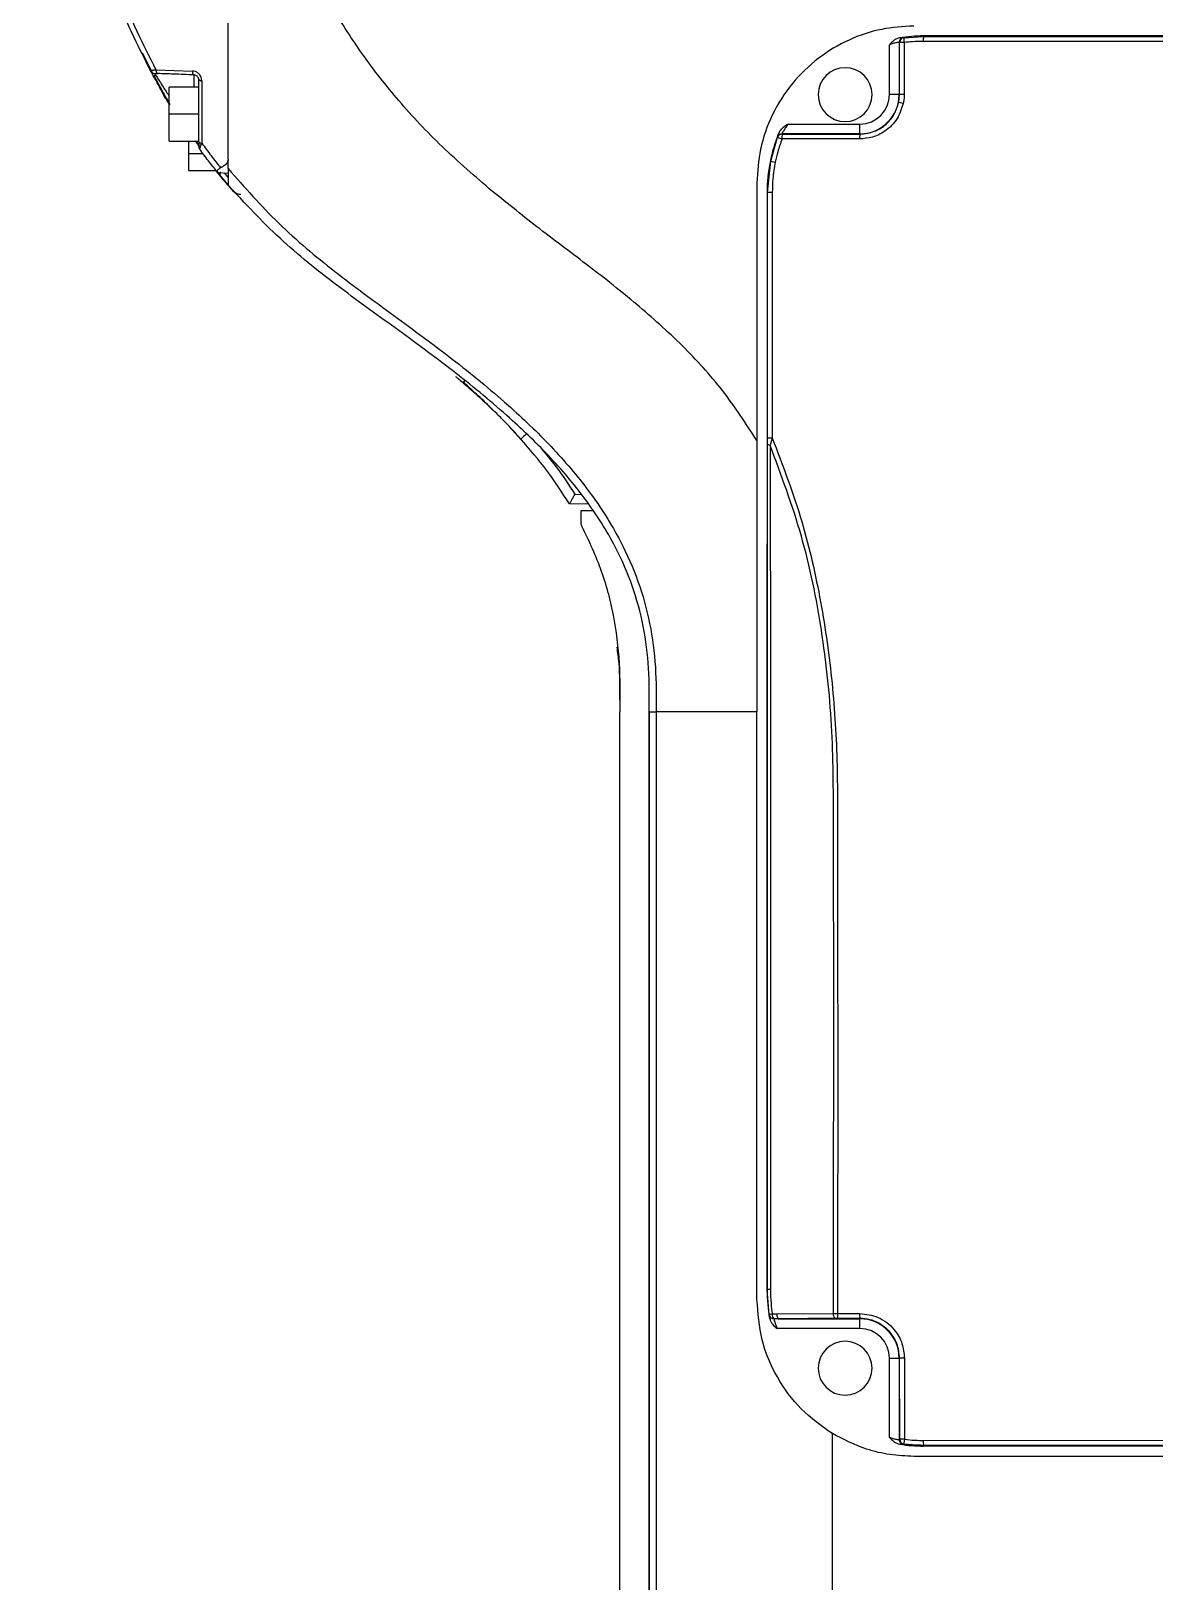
# Model space of a CAD drawing. Header units: millimetres. Extents: x -13464 to 9471, y -517 to 17126.
# Drawn here: x -10174.2 to -10059.5, y 4294.9 to 4453.2 of the extents above; entities that cross this region are included whole.
import ezdxf

# ---------------------------------------------------------------- set-up
doc = ezdxf.new("R2010")
doc.units = ezdxf.units.MM

msp = doc.modelspace()

# ---------------------------------------------------------------- linework, layer by layer
at = {"color": 7, "linetype": 'Continuous', "lineweight": 25}
for p, q in [((-10085.58, 4452.09), (-10085.58, 4446.77)), ((-10085.55, 4446.77), (-10085.55, 4452.06)), ((-10085.12, 4452.56), (-10083.1, 4452.68)), ((-10085.07, 4452.07), (-10085.07, 4446.77)), ((-10057.12, 4452.17), (-10083.12, 4452.19)), ((-10083.1, 4452.74), (-10083.1, 4452.68)), ((-10031.1, 4452.74), (-10083.1, 4452.74)), ((-10083.1, 4452.68), (-10057.1, 4452.67)), ((-10162.88, 4451.02), (-10161.85, 4449)), ((-10086.58, 4446.77), (-10086.58, 4451.85)), ((-10161.48, 4449.29), (-10157.75, 4449.16)), ((-10157.58, 4447.5), (-10157.58, 4448.77)), ((-10161.13, 4447.59), (-10160.52, 4446.4)), ((-10157.1, 4447.5), (-10160.1, 4447.5)), ((-10160.1, 4444.75), (-10160.1, 4447.5)), ((-10156.79, 4448.16), (-10156.79, 4441.8)), ((-10085.58, 4446.77), (-10086.58, 4446.77)), ((-10085.63, 4445.96), (-10085.55, 4446.77)), ((-10085.16, 4445.86), (-10085.63, 4445.96)), ((-10085.55, 4446.77), (-10085.58, 4446.77)), ((-10160.1, 4442), (-10160.1, 4444.75)), ((-10157.1, 4444.75), (-10160.1, 4444.75)), ((-10098.7, 4439.96), (-10097.99, 4442.4)), ((-10089.6, 4442.75), (-10097.54, 4442.75)), ((-10097.53, 4442.73), (-10089.6, 4442.72)), ((-10096.91, 4443.75), (-10089.6, 4443.75)), ((-10089.6, 4442.75), (-10089.6, 4443.75)), ((-10089.6, 4442.72), (-10089.6, 4442.75)), ((-10160.1, 4442), (-10157.1, 4442)), ((-10158.1, 4440.7), (-10158.1, 4442)), ((-10089.62, 4442.23), (-10097.54, 4442.23)), ((-10158.1, 4439), (-10158.1, 4440.7)), ((-10156.64, 4440.7), (-10158.1, 4440.7)), ((-10154.1, 4440.15), (-10154.1, 4440.02)), ((-10154.1, 4439.2), (-10154.1, 4440.02)), ((-10099.02, 4436.77), (-10098.7, 4439.96)), ((-10098.7, 4439.96), (-10098.23, 4439.86)), ((-10158.1, 4439), (-10155.32, 4439)), ((-10155.37, 4439), (-10154.87, 4438.39)), ((-10155.19, 4438.84), (-10155.15, 4438.79)), ((-10155.15, 4438.79), (-10154.1, 4438.75)), ((-10154.87, 4438.46), (-10155.11, 4438.83)), ((-10154.87, 4438.46), (-10155.11, 4438.77)), ((-10155.05, 4438.79), (-10155.04, 4438.76)), ((-10154.87, 4438.47), (-10155.04, 4438.76)), ((-10100.1, 4437.75), (-10100.1, 4411.43)), ((-10099.07, 4436.77), (-10099.07, 4324.77)), ((-10099.07, 4436.77), (-10099.02, 4436.77)), ((-10099.02, 4411.67), (-10099.02, 4436.77)), ((-10098.54, 4436.77), (-10098.54, 4411.68)), ((-10128.09, 4415.55), (-10127, 4414.52)), ((-10127, 4414.5), (-10127.18, 4414.69)), ((-10127.11, 4414.62), (-10126.77, 4414.28)), ((-10127.1, 4414.59), (-10126.79, 4414.29)), ((-10127.09, 4414.6), (-10126.7, 4414.22)), ((-10123.41, 4410.63), (-10125.34, 4412.81)), ((-10098.54, 4411.68), (-10098.76, 4410.97)), ((-10118.7, 4405.96), (-10118.05, 4405.95)), ((-10117.31, 4404.94), (-10119.25, 4404.97)), ((-10118.1, 4404.25), (-10118.1, 4402.94)), ((-10116.88, 4404.25), (-10118.1, 4404.25)), ((-10114.1, 4285.75), (-10114.1, 4383.75)), ((-10111.1, 4285.75), (-10111.1, 4383.75)), ((-10111.1, 4383.75), (-10110.38, 4383.75)), ((-10111.1, 4383.75), (-10111.1, 4285.75)), ((-10111.1, 4383.75), (-10111.1, 4383.75)), ((-10110.38, 4383.75), (-10110.38, 4285.75)), ((-10100.1, 4323.75), (-10100.1, 4383.75)), ((-10099.07, 4324.77), (-10099.05, 4324.77)), ((-10098.84, 4322.19), (-10099.05, 4324.77)), ((-10098.08, 4322.29), (-10092.3, 4322.33)), ((-10091.88, 4322.34), (-10089.62, 4322.34)), ((-10089.6, 4320.79), (-10098.05, 4320.79)), ((-10097.9, 4321.79), (-10089.6, 4321.79)), ((-10089.6, 4321.83), (-10091.86, 4321.83)), ((-10089.6, 4321.83), (-10089.6, 4321.79)), ((-10089.6, 4320.79), (-10089.6, 4321.79)), ((-10086.58, 4317.77), (-10085.58, 4317.77)), ((-10086.58, 4309.69), (-10086.58, 4317.77)), ((-10085.54, 4317.77), (-10085.58, 4317.77)), ((-10085.58, 4317.77), (-10085.58, 4309.45)), ((-10085.53, 4309.49), (-10085.54, 4317.77)), ((-10085.05, 4317.77), (-10085.05, 4309.5)), ((-10092.41, 4310.06), (-10092.41, 4310.08)), ((-10092.4, 4285.75), (-10092.4, 4310.07)), ((-10083.12, 4309.38), (-10057.12, 4309.39)), ((-10057.1, 4308.89), (-10083.1, 4308.87)), ((-10083.1, 4308.81), (-10083.1, 4308.87)), ((-10083.1, 4308.81), (-10031.1, 4308.81)), ((-10057.1, 4307.75), (-10084.1, 4307.75))]:
    msp.add_line(p, q, dxfattribs=at)
at = {"color": 7, "linetype": 'Continuous', "lineweight": 25, "flags": 128}
for points in [[(-10085.55, 4452.06), (-10085.57, 4452.08), (-10085.58, 4452.09)], [(-10085.15, 4452.59), (-10085.13, 4452.57), (-10085.12, 4452.56)], [(-10161.48, 4449.29), (-10161.48, 4449.21), (-10161.46, 4449.14), (-10161.44, 4449.07), (-10161.42, 4449.01), (-10161.39, 4448.96), (-10161.36, 4448.93), (-10161.33, 4448.91), (-10161.29, 4448.9)], [(-10157.75, 4449.16), (-10157.75, 4449.08), (-10157.74, 4449.01), (-10157.72, 4448.94), (-10157.7, 4448.88), (-10157.67, 4448.84), (-10157.65, 4448.8), (-10157.62, 4448.78), (-10157.58, 4448.77)], [(-10160.52, 4446.4), (-10160.51, 4446.4), (-10160.51, 4446.4)], [(-10097.99, 4442.4), (-10098, 4442.42), (-10098.01, 4442.43)], [(-10097.54, 4442.75), (-10097.53, 4442.74), (-10097.53, 4442.73)], [(-10157.1, 4441.93), (-10157.1, 4441.91), (-10157.08, 4441.89), (-10157.05, 4441.87), (-10157.02, 4441.85), (-10156.97, 4441.83), (-10156.92, 4441.82), (-10156.86, 4441.81), (-10156.79, 4441.8)], [(-10154.87, 4438.47), (-10154.87, 4438.47), (-10154.87, 4438.46)], [(-10154.87, 4438.39), (-10154.87, 4438.39), (-10154.87, 4438.38)], [(-10153.61, 4436.92), (-10153.58, 4436.91), (-10153.55, 4436.91), (-10153.53, 4436.91), (-10153.51, 4436.9)], [(-10130.66, 4417.81), (-10130.66, 4417.81), (-10130.66, 4417.81)], [(-10130.66, 4417.81), (-10130.64, 4417.8), (-10130.64, 4417.8)], [(-10098.08, 4322.29), (-10098.07, 4322.19), (-10098.06, 4322.1), (-10098.05, 4322.01), (-10098.02, 4321.94), (-10098, 4321.88), (-10097.96, 4321.83), (-10097.93, 4321.8), (-10097.9, 4321.79)], [(-10092.07, 4321.83), (-10092.11, 4321.84), (-10092.16, 4321.87), (-10092.19, 4321.92), (-10092.23, 4321.98), (-10092.26, 4322.06), (-10092.28, 4322.14), (-10092.29, 4322.24), (-10092.3, 4322.33)], [(-10085.58, 4309.45), (-10085.56, 4309.48), (-10085.53, 4309.49)], [(-10085.1, 4309), (-10085.13, 4308.97), (-10085.15, 4308.95)]]:
    msp.add_lwpolyline(points, dxfattribs=at)
at = {"color": 7, "linetype": 'Continuous', "lineweight": 25}
for centre, radius, start, end in [((-10085.08, 4452.09), 0.5, 97.3923, 179.9826), ((-10083.1, 4436.77), 15.97, 90, 98.8247), ((-10085.05, 4452.06), 0.5, 97.2845, 179.9825), ((-10085.18, 4434.69), 17.38, 89.6285, 91.2192), ((-10081.3, 4452.66), 3.82, 181.5978, 189.0286), ((-10079.41, 4452.31), 3.71, 174.1471, 181.826), ((-10161.58, 4449.41), 0.5, 208.1927, 225.7458), ((-10161.58, 4449.41), 0.5, 246.555, 268), ((-10091.1, 4446.75), 2.75, 0, 180), ((-10156.83, 4448.54), 0.379, 225.0456, 277.194), ((-10091.1, 4446.75), 2.75, 180, 0), ((-10089.6, 4446.77), 4.02, 270, 0), ((-10089.6, 4446.77), 3.02, 270, 0), ((-10085.18, 4429.39), 17.38, 89.6285, 91.2192), ((-10083.1, 4436.77), 15.97, 157.6833, 180), ((-10097.54, 4442.25), 0.5, 90.0131, 159.1979), ((-10097.53, 4442.23), 0.5, 90.0131, 159.2662), ((-10089.91, 4462.72), 21.87, 248.3105, 249.5744), ((-10093.84, 4442.35), 3.71, 174.1471, 181.826), ((-10085.91, 4442.34), 3.71, 174.1471, 181.826), ((-10156.6, 4441.48), 0.5, 180, 190.8924), ((-10156.6, 4441.48), 0.5, 206.2162, 216.2874), ((-10152.86, 4437.58), 1, 221.6019, 268), ((-10152.77, 4437.58), 1, 222.2266, 268), ((-10098.65, 4419.39), 17.38, 89.6285, 91.2192), ((-10114.85, 4404.16), 20.19, 138.4429, 139.0382), ((-10128.63, 4416.41), 1.73, 139.219, 146.1581), ((-10115.39, 4402.55), 12.62, 130.9338, 134.287), ((-10098.65, 4394.3), 17.38, 89.6285, 91.2192), ((-10098.79, 4411.32), 0.348, 227.935, 275.0053), ((-10083.1, 4324.77), 15.97, 180, 190.7044), ((-10098.79, 4314.39), 10.39, 89.6848, 91.4506), ((-10098.42, 4321.23), 1.06, 96.2247, 113.8785), ((-10098.35, 4322.28), 0.498, 189.6618, 270.2491), ((-10097.93, 4322.21), 0.608, 174.0562, 225.7647), ((-10088.1, 4322.22), 3.78, 178.1633, 185.8066), ((-10085.84, 4322.22), 3.78, 178.1633, 185.8066), ((-10089.6, 4317.77), 4.02, 0, 90), ((-10089.6, 4317.77), 3.02, 0, 90), ((-10091.1, 4316.75), 2.75, 0, 180), ((-10085.17, 4300.39), 17.38, 89.6285, 91.2192), ((-10091.1, 4316.75), 2.75, 180, 0), ((-10085.08, 4309.45), 0.5, 180.0174, 262.6077), ((-10085.16, 4292.12), 17.38, 89.6285, 91.2192), ((-10085.03, 4309.5), 0.5, 180.0175, 262.7738), ((-10081.41, 4308.92), 3.69, 170.9257, 178.715), ((-10079.34, 4309.26), 3.78, 178.1633, 185.8066), ((-10083.1, 4324.77), 15.97, 261.1753, 270)]:
    msp.add_arc(centre, radius, start, end, dxfattribs=at)
for points, knots in [([(-10162.02, 4449.17), (-10163.32, 4451.82), (-10165.93, 4457.12), (-10168.76, 4465.55), (-10171.3, 4475.57), (-10173.24, 4487.19), (-10173.9, 4495.96), (-10174.22, 4500.33)], [0, 0, 0, 0, 0.166811, 0.33423, 0.502159, 0.751663, 1, 1, 1, 1]), ([(-10173.73, 4500.13), (-10173.4, 4495.78), (-10172.74, 4487.04), (-10170.78, 4475.48), (-10168.23, 4465.53), (-10165.39, 4457.16), (-10162.78, 4451.91), (-10161.48, 4449.29)], [0, 0, 0, 0, 0.248758, 0.498492, 0.666406, 0.833597, 1, 1, 1, 1]), ([(-10154.1, 4442.46), (-10154.1, 4444.89), (-10154.1, 4449.66), (-10154.1, 4457.06), (-10154.1, 4464.47), (-10154.1, 4471.98), (-10154.1, 4479.61), (-10154.1, 4484.79), (-10154.1, 4487.46)], [0, 0, 0, 0, 0.1657888, 0.3268315, 0.4957203, 0.6580941, 0.8238118, 1, 1, 1, 1]), ([(-10127.1, 4436.87), (-10128.85, 4438.37), (-10132.22, 4441.27), (-10136.65, 4445.97), (-10140.37, 4450.72), (-10143.35, 4455.36), (-10145.81, 4459.93), (-10147.76, 4464.26), (-10149.34, 4468.39), (-10150.57, 4472.14), (-10151.61, 4475.75), (-10152.52, 4479.4), (-10153.16, 4482.37), (-10153.59, 4484.59), (-10153.86, 4486.02), (-10154.02, 4486.98), (-10154.1, 4487.46)], [0, 0, 0, 0, 0.117408, 0.226985, 0.32927, 0.425187, 0.508406, 0.594146, 0.667498, 0.733671, 0.795618, 0.859616, 0.925735, 0.950511, 0.975265, 1, 1, 1, 1]), ([(-10084.1, 4453.75), (-10085.2, 4453.69), (-10087.46, 4453.55), (-10090.8, 4452.42), (-10093.92, 4450.56), (-10096.63, 4447.95), (-10098.64, 4444.77), (-10099.88, 4441.28), (-10100.03, 4438.9), (-10100.1, 4437.75)], [0, 0, 0, 0, 0.13106, 0.270606, 0.415887, 0.563359, 0.715952, 0.862571, 1, 1, 1, 1]), ([(-10085.55, 4452.55), (-10085.65, 4452.52), (-10085.85, 4452.47), (-10086.21, 4452.23), (-10086.44, 4452), (-10086.58, 4451.85)], [0, 0, 0, 0, 0.233604, 0.499865, 1, 1, 1, 1]), ([(-10085.58, 4452.09), (-10085.59, 4452.09), (-10085.6, 4452.09), (-10085.69, 4452.08), (-10085.88, 4452.05), (-10086.21, 4451.97), (-10086.46, 4451.89), (-10086.58, 4451.85)], [0, 0, 0, 0, 0.1301142, 0.2568988, 0.5002619, 0.7495915, 1, 1, 1, 1]), ([(-10085.55, 4452.55), (-10085.44, 4452.56), (-10085.21, 4452.59), (-10085.17, 4452.59), (-10085.15, 4452.59)], [0, 0, 0, 0, 0.500003, 1, 1, 1, 1]), ([(-10083.12, 4452.19), (-10083.48, 4452.18), (-10084.14, 4452.17), (-10084.78, 4452.1), (-10085.07, 4452.07)], [0, 0, 0, 0, 0.560005, 1, 1, 1, 1]), ([(-10161.48, 4449.29), (-10161.56, 4449.27), (-10161.71, 4449.24), (-10161.88, 4449.2), (-10162, 4449.18), (-10162.01, 4449.18), (-10162.02, 4449.17)], [0, 0, 0, 0, 0.241055, 0.487771, 0.741093, 1, 1, 1, 1]), ([(-10160.1, 4445.85), (-10160.2, 4446.01), (-10160.69, 4446.79), (-10161.32, 4447.92), (-10161.9, 4448.97), (-10161.98, 4449.11), (-10162.02, 4449.17)], [0, 0, 0, 0, 0.091197, 0.443829, 0.721528, 1, 1, 1, 1]), ([(-10162.01, 4449.18), (-10162, 4449.15), (-10161.97, 4449.09), (-10161.9, 4449.02), (-10161.82, 4448.96), (-10161.75, 4448.94), (-10161.72, 4448.93)], [0, 0, 0, 0, 0.248803, 0.501158, 0.752953, 1, 1, 1, 1]), ([(-10161.61, 4448.76), (-10161.61, 4448.75), (-10161.65, 4448.66), (-10161.47, 4448.34), (-10161.15, 4447.71), (-10160.69, 4446.88), (-10160.3, 4446.19), (-10160.04, 4445.77), (-10160.03, 4445.75)], [0, 0, 0, 0, 0.026329, 0.274755, 0.464886, 0.698907, 0.980159, 1, 1, 1, 1]), ([(-10161.6, 4448.91), (-10161.59, 4448.91), (-10161.58, 4448.91), (-10161.48, 4448.91), (-10161.36, 4448.9), (-10161.29, 4448.9)], [0, 0, 0, 0, 0.281318, 0.560493, 1, 1, 1, 1]), ([(-10161.53, 4448.81), (-10161.53, 4448.81), (-10161.51, 4448.78), (-10161.37, 4448.55), (-10161.1, 4448.12), (-10160.7, 4447.48), (-10160.32, 4446.9), (-10160.1, 4446.57)], [0, 0, 0, 0, 0.000394, 0.228845, 0.446177, 0.67791, 1, 1, 1, 1]), ([(-10157.58, 4448.77), (-10158.28, 4448.79), (-10159.53, 4448.84), (-10160.75, 4448.88), (-10161.29, 4448.9)], [0, 0, 0, 0, 0.560008, 1, 1, 1, 1]), ([(-10156.79, 4448.16), (-10156.8, 4448.31), (-10156.84, 4448.6), (-10157.11, 4448.93), (-10157.43, 4449.12), (-10157.65, 4449.15), (-10157.75, 4449.16)], [0, 0, 0, 0, 0.280089, 0.559098, 0.779374, 1, 1, 1, 1]), ([(-10157.58, 4448.77), (-10157.52, 4448.76), (-10157.44, 4448.75), (-10157.32, 4448.69), (-10157.25, 4448.62), (-10157.18, 4448.55), (-10157.14, 4448.46), (-10157.11, 4448.36), (-10157.1, 4448.3), (-10157.1, 4448.27)], [0, 0, 0, 0, 0.270563, 0.400743, 0.520015, 0.63899, 0.756132, 0.87388, 1, 1, 1, 1]), ([(-10157.1, 4441.93), (-10157.1, 4443.11), (-10157.1, 4445.21), (-10157.1, 4447.33), (-10157.1, 4448.27)], [0, 0, 0, 0, 0.5599885, 1, 1, 1, 1]), ([(-10160.51, 4446.4), (-10160.5, 4446.37), (-10160.46, 4446.32), (-10160.3, 4446.06), (-10160.15, 4445.81), (-10160.11, 4445.75)], [0, 0, 0, 0, 0.434207, 0.869926, 1, 1, 1, 1]), ([(-10085.16, 4445.86), (-10085.34, 4445.32), (-10085.69, 4444.2), (-10086.9, 4443.02), (-10088.27, 4442.34), (-10089.18, 4442.26), (-10089.62, 4442.23)], [0, 0, 0, 0, 0.272573, 0.561727, 0.787297, 1, 1, 1, 1]), ([(-10089.6, 4442.72), (-10089.09, 4442.78), (-10088.17, 4442.88), (-10086.96, 4443.62), (-10086.04, 4444.64), (-10085.77, 4445.52), (-10085.63, 4445.96)], [0, 0, 0, 0, 0.273861, 0.500442, 0.755305, 1, 1, 1, 1]), ([(-10085.07, 4446.77), (-10085.07, 4446.6), (-10085.08, 4446.3), (-10085.14, 4445.99), (-10085.16, 4445.86)], [0, 0, 0, 0, 0.560003, 1, 1, 1, 1]), ([(-10154.1, 4440.15), (-10154.1, 4440.52), (-10154.1, 4441.29), (-10154.1, 4442.06), (-10154.1, 4442.46)], [0, 0, 0, 0, 0.484792, 1, 1, 1, 1]), ([(-10098.01, 4442.43), (-10098.01, 4442.44), (-10098.01, 4442.45), (-10097.97, 4442.56), (-10097.91, 4442.72), (-10097.87, 4442.83)], [0, 0, 0, 0, 0.250456, 0.501996, 1, 1, 1, 1]), ([(-10096.91, 4443.75), (-10097.1, 4443.63), (-10097.39, 4443.44), (-10097.72, 4443.13), (-10097.82, 4442.93), (-10097.87, 4442.83)], [0, 0, 0, 0, 0.498884, 0.768936, 1, 1, 1, 1]), ([(-10096.91, 4443.75), (-10097, 4443.64), (-10097.16, 4443.41), (-10097.34, 4443.13), (-10097.45, 4442.95), (-10097.51, 4442.84), (-10097.54, 4442.77), (-10097.54, 4442.76), (-10097.54, 4442.75)], [0, 0, 0, 0, 0.249722, 0.498767, 0.63, 0.756258, 0.879047, 1, 1, 1, 1]), ([(-10157.45, 4442), (-10157.44, 4441.99), (-10157.36, 4441.89), (-10157.26, 4441.76), (-10157.16, 4441.61), (-10157.13, 4441.56), (-10157.12, 4441.53)], [0, 0, 0, 0, 0.054828, 0.572812, 0.802304, 1, 1, 1, 1]), ([(-10157.1, 4441.49), (-10157.1, 4441.49), (-10157.1, 4441.49), (-10157.12, 4441.55), (-10157.18, 4441.71), (-10157.25, 4441.88), (-10157.29, 4442)], [0, 0, 0, 0, 0.087973, 0.186029, 0.436144, 1, 1, 1, 1]), ([(-10157.1, 4441.93), (-10157.1, 4441.81), (-10157.1, 4441.65), (-10157.1, 4441.5), (-10157.1, 4441.49), (-10157.1, 4441.48)], [0, 0, 0, 0, 0.558878, 0.779865, 1, 1, 1, 1]), ([(-10157.1, 4441.4), (-10157.09, 4441.36), (-10157.07, 4441.28), (-10157.02, 4441.23), (-10157, 4441.2)], [0, 0, 0, 0, 0.479261, 1, 1, 1, 1]), ([(-10157.01, 4441.18), (-10157, 4441.2), (-10156.99, 4441.22), (-10156.94, 4441.38), (-10156.87, 4441.57), (-10156.82, 4441.72), (-10156.79, 4441.8)], [0, 0, 0, 0, 0.284241, 0.543465, 0.779334, 1, 1, 1, 1]), ([(-10155.19, 4438.84), (-10155.5, 4439.22), (-10156.12, 4439.99), (-10156.71, 4440.79), (-10157.01, 4441.18)], [0, 0, 0, 0, 0.500009, 1, 1, 1, 1]), ([(-10156.79, 4441.8), (-10156.48, 4441.37), (-10155.85, 4440.52), (-10155.19, 4439.69), (-10154.87, 4439.28)], [0, 0, 0, 0, 0.5011807, 1, 1, 1, 1]), ([(-10097.54, 4442.23), (-10097.7, 4441.8), (-10097.97, 4441.02), (-10098.15, 4440.22), (-10098.23, 4439.86)], [0, 0, 0, 0, 0.560002, 1, 1, 1, 1]), ([(-10154.87, 4439.28), (-10154.93, 4439.24), (-10155.07, 4439.16), (-10155.18, 4439.03), (-10155.23, 4438.91), (-10155.21, 4438.86), (-10155.19, 4438.84)], [0, 0, 0, 0, 0.2489878, 0.4991187, 0.7462035, 1, 1, 1, 1]), ([(-10154.1, 4440.15), (-10154.11, 4440.07), (-10154.13, 4439.89), (-10154.33, 4439.61), (-10154.59, 4439.41), (-10154.8, 4439.31), (-10154.87, 4439.28)], [0, 0, 0, 0, 0.187543, 0.421139, 0.817503, 1, 1, 1, 1]), ([(-10154.1, 4439.2), (-10152.42, 4437.3), (-10149.07, 4433.5), (-10143.25, 4428.64), (-10137.19, 4424.22), (-10131.19, 4419.82), (-10125.78, 4415.4), (-10121.07, 4410.91), (-10117.13, 4406.31), (-10114.16, 4401.66), (-10112.16, 4397.1), (-10110.95, 4392.78), (-10110.38, 4388.3), (-10110.38, 4385.28), (-10110.38, 4383.75)], [0, 0, 0, 0, 0.103475, 0.206053, 0.308142, 0.409267, 0.509586, 0.592485, 0.674263, 0.755854, 0.816451, 0.876891, 0.937897, 1, 1, 1, 1]), ([(-10154.1, 4439.2), (-10154.1, 4438.99), (-10154.1, 4438.58), (-10154.1, 4438.04), (-10154.1, 4437.71), (-10154.1, 4437.55), (-10154.1, 4437.54), (-10154.1, 4437.53)], [0, 0, 0, 0, 0.262201, 0.499533, 0.763925, 0.883795, 1, 1, 1, 1]), ([(-10098.23, 4439.86), (-10098.33, 4439.29), (-10098.51, 4438.27), (-10098.53, 4437.23), (-10098.54, 4436.77)], [0, 0, 0, 0, 0.5599966, 1, 1, 1, 1]), ([(-10155.04, 4438.78), (-10155.04, 4438.77), (-10155.02, 4438.64), (-10154.94, 4438.55), (-10154.87, 4438.46)], [0, 0, 0, 0, 0.0601721, 1, 1, 1, 1]), ([(-10154.9, 4438.87), (-10154.92, 4438.78), (-10154.96, 4438.62), (-10154.9, 4438.52), (-10154.87, 4438.47)], [0, 0, 0, 0, 0.5073422, 1, 1, 1, 1]), ([(-10154.87, 4438.38), (-10154.88, 4438.39), (-10154.89, 4438.41), (-10154.89, 4438.41), (-10154.9, 4438.42)], [0, 0, 0, 0, 0.4756783, 1, 1, 1, 1]), ([(-10154.87, 4438.47), (-10154.88, 4438.48), (-10154.89, 4438.49), (-10154.89, 4438.5), (-10154.89, 4438.5)], [0, 0, 0, 0, 0.475593, 1, 1, 1, 1]), ([(-10154.11, 4437.58), (-10154.25, 4437.75), (-10154.51, 4438.04), (-10154.76, 4438.34), (-10154.87, 4438.47)], [0, 0, 0, 0, 0.559998, 1, 1, 1, 1]), ([(-10154.87, 4438.38), (-10154.75, 4438.24), (-10154.54, 4437.98), (-10154.32, 4437.73), (-10154.22, 4437.62)], [0, 0, 0, 0, 0.56, 1, 1, 1, 1]), ([(-10154.49, 4438.77), (-10154.4, 4438.66), (-10154.27, 4438.5), (-10154.14, 4438.35), (-10154.1, 4438.31)], [0, 0, 0, 0, 0.70684, 1, 1, 1, 1]), ([(-10154.22, 4437.62), (-10154.14, 4437.52), (-10153.98, 4437.33), (-10153.76, 4437.09), (-10153.63, 4436.94), (-10153.62, 4436.92), (-10153.61, 4436.92)], [0, 0, 0, 0, 0.280932, 0.560396, 0.779691, 1, 1, 1, 1]), ([(-10111.1, 4383.75), (-10111.09, 4385.24), (-10111.07, 4388.16), (-10111.61, 4392.49), (-10112.75, 4396.64), (-10114.66, 4401.04), (-10117.52, 4405.53), (-10121.32, 4409.98), (-10125.9, 4414.34), (-10131.17, 4418.65), (-10137.05, 4422.97), (-10143.07, 4427.27), (-10148.95, 4431.97), (-10152.38, 4435.67), (-10154.1, 4437.53)], [0, 0, 0, 0, 0.061926, 0.121993, 0.181485, 0.241059, 0.32156, 0.402547, 0.485009, 0.585239, 0.686556, 0.789591, 0.894168, 1, 1, 1, 1]), ([(-10100.1, 4411.43), (-10101.23, 4413.17), (-10103.48, 4416.63), (-10107.7, 4421.22), (-10112.32, 4425.37), (-10117.24, 4429.24), (-10122.24, 4432.97), (-10125.5, 4435.58), (-10127.1, 4436.87)], [0, 0, 0, 0, 0.166254, 0.331494, 0.498969, 0.664321, 0.834655, 1, 1, 1, 1]), ([(-10130.87, 4417.99), (-10130.83, 4417.95), (-10130.76, 4417.89), (-10130.69, 4417.84), (-10130.66, 4417.81)], [0, 0, 0, 0, 0.560335, 1, 1, 1, 1]), ([(-10130.66, 4417.81), (-10130.61, 4417.78), (-10130.53, 4417.7), (-10129.72, 4417.01), (-10128.51, 4415.96), (-10127.47, 4414.95), (-10127.1, 4414.59)], [0, 0, 0, 0, 0.1977074, 0.3959053, 0.7882635, 1, 1, 1, 1]), ([(-10130.07, 4417.37), (-10130.07, 4417.38), (-10130.08, 4417.38), (-10130.09, 4417.39), (-10130.09, 4417.4)], [0, 0, 0, 0, 0.56, 1, 1, 1, 1]), ([(-10126.8, 4414.31), (-10127.01, 4414.52), (-10127.75, 4415.26), (-10128.98, 4416.4), (-10129.72, 4417.06), (-10130.09, 4417.4)], [0, 0, 0, 0, 0.158105, 0.577826, 1, 1, 1, 1]), ([(-10129.96, 4417.55), (-10129.95, 4417.55), (-10129.95, 4417.55), (-10129.94, 4417.54), (-10129.94, 4417.54)], [0, 0, 0, 0, 0.56, 1, 1, 1, 1]), ([(-10124.2, 4411.59), (-10124.74, 4412.18), (-10125.61, 4413.13), (-10126.47, 4413.98), (-10126.8, 4414.31)], [0, 0, 0, 0, 0.614829, 1, 1, 1, 1]), ([(-10119.25, 4404.97), (-10119.99, 4406.13), (-10121.49, 4408.44), (-10123.29, 4410.53), (-10124.2, 4411.59)], [0, 0, 0, 0, 0.496808, 1, 1, 1, 1]), ([(-10100.1, 4411.43), (-10100.1, 4410.26), (-10100.1, 4407.63), (-10100.1, 4403.68), (-10100.1, 4399.55), (-10100.1, 4395.58), (-10100.1, 4391.62), (-10100.1, 4387.7), (-10100.1, 4385.08), (-10100.1, 4383.75)], [0, 0, 0, 0, 0.126686, 0.285651, 0.428533, 0.575566, 0.716683, 0.856923, 1, 1, 1, 1]), ([(-10099.05, 4324.77), (-10099.06, 4340.9), (-10099.06, 4359.57), (-10099.06, 4380.77), (-10099.06, 4388.37), (-10099.05, 4395.95), (-10099.04, 4403.55), (-10099.03, 4408.56), (-10099.02, 4411.06)], [0, 0, 0, 0, 0.560125, 0.648126, 0.736059, 0.823934, 0.911799, 1, 1, 1, 1]), ([(-10099.02, 4411.06), (-10099.02, 4411.18), (-10099.02, 4411.38), (-10099.02, 4411.58), (-10099.02, 4411.67)], [0, 0, 0, 0, 0.55983, 1, 1, 1, 1]), ([(-10092.3, 4322.33), (-10092.27, 4339.07), (-10092.24, 4359.07), (-10092.32, 4382.35), (-10093.38, 4392.11), (-10095.32, 4401.75), (-10097.61, 4407.9), (-10098.76, 4410.97)], [0, 0, 0, 0, 0.561297, 0.671072, 0.780337, 0.890097, 1, 1, 1, 1]), ([(-10098.76, 4410.97), (-10098.75, 4407.8), (-10098.74, 4401.44), (-10098.73, 4391.79), (-10098.73, 4382.14), (-10098.73, 4372.47), (-10098.73, 4353.35), (-10098.73, 4337.45), (-10098.73, 4324.77)], [0, 0, 0, 0, 0.111648, 0.223354, 0.335234, 0.44727, 0.559422, 1, 1, 1, 1]), ([(-10098.54, 4411.68), (-10097.52, 4409.03), (-10095.5, 4403.76), (-10093.59, 4395.52), (-10092.38, 4387.2), (-10091.84, 4378.82), (-10091.9, 4370.42), (-10091.84, 4351.59), (-10091.86, 4335.56), (-10091.88, 4322.34)], [0, 0, 0, 0, 0.094128, 0.187785, 0.280695, 0.373583, 0.466836, 0.56014, 1, 1, 1, 1]), ([(-10122.15, 4410.64), (-10121.65, 4410.05), (-10120.39, 4408.57), (-10119.33, 4406.94), (-10118.7, 4405.96)], [0, 0, 0, 0, 0.402315, 1, 1, 1, 1]), ([(-10118.7, 4405.96), (-10118.77, 4405.84), (-10118.9, 4405.6), (-10119.06, 4405.33), (-10119.16, 4405.15), (-10119.21, 4405.05), (-10119.24, 4404.99), (-10119.24, 4404.98), (-10119.25, 4404.97)], [0, 0, 0, 0, 0.2500009, 0.4993843, 0.6347179, 0.7625609, 0.8839271, 1, 1, 1, 1]), ([(-10119.25, 4404.97), (-10119.25, 4404.97), (-10119.25, 4404.97), (-10119.25, 4404.97), (-10119.25, 4404.97)], [0, 0, 0, 0, 0.56, 1, 1, 1, 1]), ([(-10118.1, 4402.94), (-10117.39, 4401.45), (-10115.97, 4398.46), (-10114.68, 4393.65), (-10114.07, 4388.72), (-10114.09, 4385.41), (-10114.1, 4383.75)], [0, 0, 0, 0, 0.249819, 0.499822, 0.749837, 1, 1, 1, 1]), ([(-10114.12, 4384.93), (-10114.09, 4386.21), (-10114.06, 4388.02), (-10114.31, 4389.81), (-10114.38, 4390.34)], [0, 0, 0, 0, 0.703942, 1, 1, 1, 1]), ([(-10110.96, 4383.75), (-10110.9, 4383.75), (-10110.79, 4383.75), (-10110.61, 4383.75), (-10110.52, 4383.75)], [0, 0, 0, 0, 0.504688, 1, 1, 1, 1]), ([(-10110.12, 4383.75), (-10110.17, 4383.75), (-10110.25, 4383.75), (-10110.34, 4383.75), (-10110.38, 4383.75)], [0, 0, 0, 0, 0.499662, 1, 1, 1, 1]), ([(-10100.1, 4383.75), (-10101.85, 4383.75), (-10104.47, 4383.75), (-10107.8, 4383.75), (-10109.35, 4383.75), (-10110.12, 4383.75)], [0, 0, 0, 0, 0.501005, 0.750589, 1, 1, 1, 1]), ([(-10092.4, 4310.07), (-10093.51, 4310.86), (-10095.73, 4312.45), (-10098.15, 4315.77), (-10099.79, 4319.6), (-10100, 4322.37), (-10100.1, 4323.75)], [0, 0, 0, 0, 0.24986, 0.500247, 0.750532, 1, 1, 1, 1]), ([(-10098.73, 4324.77), (-10098.72, 4324.3), (-10098.7, 4323.47), (-10098.58, 4322.64), (-10098.53, 4322.28)], [0, 0, 0, 0, 0.559887, 1, 1, 1, 1]), ([(-10098.79, 4321.81), (-10098.81, 4321.91), (-10098.84, 4322.1), (-10098.84, 4322.16), (-10098.84, 4322.19)], [0, 0, 0, 0, 0.560195, 1, 1, 1, 1]), ([(-10098.53, 4322.28), (-10098.45, 4322.28), (-10098.3, 4322.29), (-10098.14, 4322.29), (-10098.08, 4322.29)], [0, 0, 0, 0, 0.559993, 1, 1, 1, 1]), ([(-10092.3, 4322.34), (-10092.23, 4322.34), (-10092.1, 4322.34), (-10091.95, 4322.34), (-10091.88, 4322.34)], [0, 0, 0, 0, 0.5, 1, 1, 1, 1]), ([(-10089.62, 4322.34), (-10088.97, 4322.26), (-10087.63, 4322.09), (-10086.09, 4320.86), (-10085.2, 4319.32), (-10085.1, 4318.28), (-10085.05, 4317.77)], [0, 0, 0, 0, 0.2703186, 0.5625276, 0.7898095, 1, 1, 1, 1]), ([(-10098.79, 4321.81), (-10098.76, 4321.71), (-10098.7, 4321.5), (-10098.45, 4321.15), (-10098.21, 4320.93), (-10098.05, 4320.79)], [0, 0, 0, 0, 0.233155, 0.499878, 1, 1, 1, 1]), ([(-10097.9, 4321.79), (-10097.98, 4321.79), (-10098.13, 4321.79), (-10098.28, 4321.78), (-10098.35, 4321.78)], [0, 0, 0, 0, 0.560047, 1, 1, 1, 1]), ([(-10098.35, 4321.78), (-10098.35, 4321.75), (-10098.34, 4321.69), (-10098.28, 4321.45), (-10098.19, 4321.14), (-10098.1, 4320.91), (-10098.05, 4320.79)], [0, 0, 0, 0, 0.252754, 0.499667, 0.737933, 1, 1, 1, 1]), ([(-10092.07, 4321.83), (-10093.14, 4321.82), (-10095.06, 4321.81), (-10097.03, 4321.79), (-10097.9, 4321.79)], [0, 0, 0, 0, 0.559969, 1, 1, 1, 1]), ([(-10091.86, 4321.83), (-10091.9, 4321.83), (-10091.97, 4321.83), (-10092.04, 4321.83), (-10092.07, 4321.83)], [0, 0, 0, 0, 0.559542, 1, 1, 1, 1]), ([(-10085.54, 4317.77), (-10085.59, 4318.28), (-10085.67, 4319.06), (-10086.18, 4320.01), (-10086.79, 4320.77), (-10087.61, 4321.36), (-10088.6, 4321.76), (-10089.25, 4321.81), (-10089.6, 4321.83)], [0, 0, 0, 0, 0.238215, 0.366269, 0.499934, 0.695537, 0.834267, 1, 1, 1, 1]), ([(-10084.1, 4307.75), (-10084.91, 4307.79), (-10086.54, 4307.87), (-10089.39, 4308.52), (-10091.26, 4309.49), (-10092.4, 4310.07)], [0, 0, 0, 0, 0.279086, 0.560741, 1, 1, 1, 1]), ([(-10086.58, 4309.69), (-10086.44, 4309.54), (-10086.21, 4309.31), (-10085.85, 4309.07), (-10085.65, 4309.02), (-10085.55, 4308.99)], [0, 0, 0, 0, 0.500175, 0.76725, 1, 1, 1, 1]), ([(-10086.58, 4309.69), (-10086.46, 4309.65), (-10086.21, 4309.57), (-10085.88, 4309.49), (-10085.69, 4309.46), (-10085.6, 4309.45), (-10085.59, 4309.45), (-10085.58, 4309.45)], [0, 0, 0, 0, 0.249798, 0.499229, 0.742802, 0.869725, 1, 1, 1, 1]), ([(-10085.05, 4309.5), (-10084.69, 4309.46), (-10084.05, 4309.39), (-10083.4, 4309.38), (-10083.12, 4309.38)], [0, 0, 0, 0, 0.560003, 1, 1, 1, 1]), ([(-10085.15, 4308.95), (-10085.17, 4308.95), (-10085.21, 4308.95), (-10085.44, 4308.98), (-10085.55, 4308.99)], [0, 0, 0, 0, 0.500925, 1, 1, 1, 1]), ([(-10083.1, 4308.87), (-10083.48, 4308.88), (-10084.14, 4308.89), (-10084.81, 4308.97), (-10085.1, 4309)], [0, 0, 0, 0, 0.560085, 1, 1, 1, 1])]:
    msp.add_open_spline(points, degree=3, knots=knots, dxfattribs=at)

doc.saveas('drawing.dxf')
